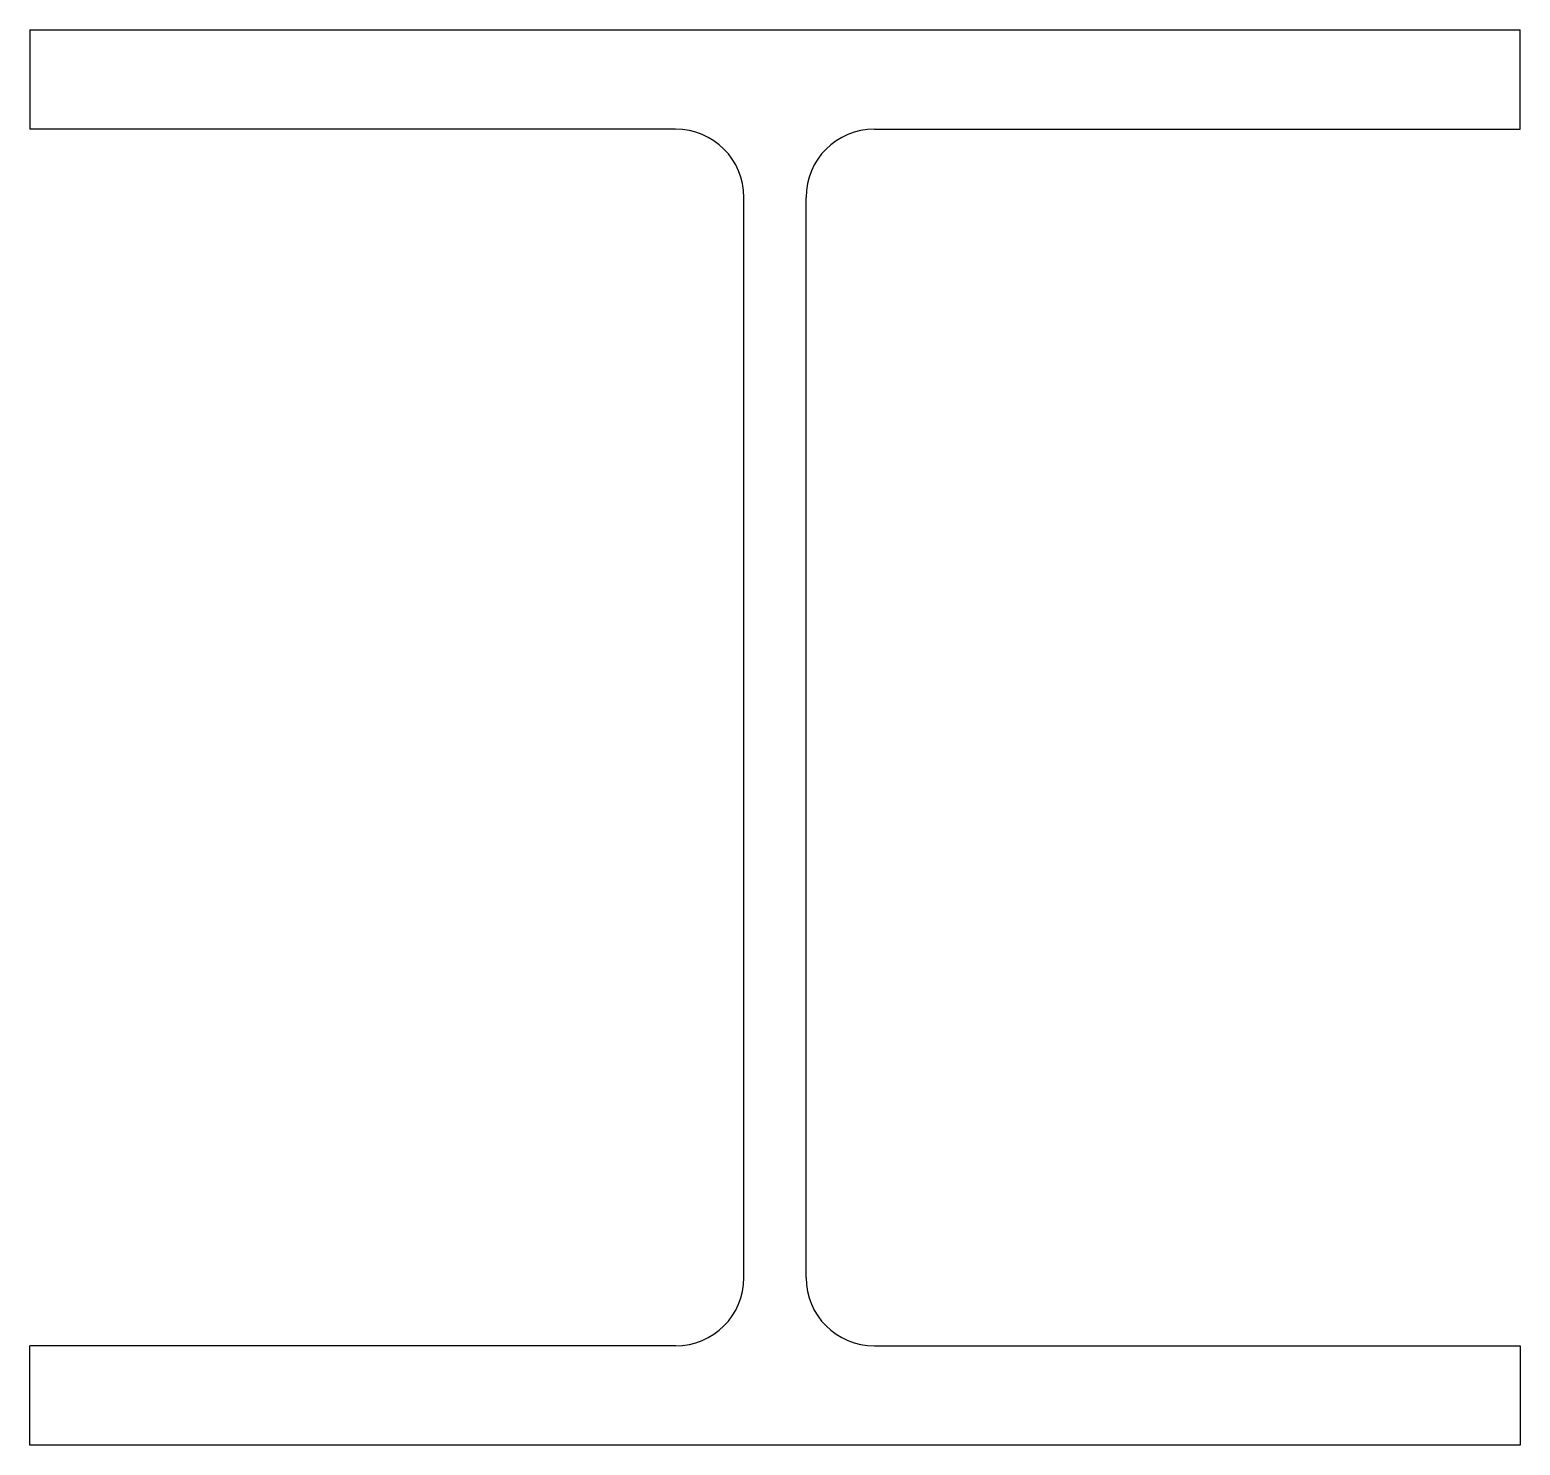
# Model space of a CAD drawing. Extents: x -60 to 60, y 0 to 114.
import ezdxf

# ---------------------------------------------------------------- set-up
doc = ezdxf.new("R2010")
doc.units = 0

msp = doc.modelspace()

# ---------------------------------------------------------------- linework, layer by layer
for p, q in [((-60, 114), (-60, 106)), ((-60, 114), (60, 114)), ((60, 106), (60, 114)), ((-8, 106), (-60, 106)), ((8, 106), (60, 106)), ((-2.5, 13.5), (-2.5, 100.5)), ((2.5, 13.5), (2.5, 100.5)), ((-60, 0), (-60, 8)), ((-8, 8), (-60, 8)), ((8, 8), (60, 8)), ((60, 8), (60, 0)), ((60, 0), (-60, 0))]:
    msp.add_line(p, q)
for centre, start, end in [((-8, 100.5), 0, 90), ((8, 100.5), 90, 180), ((-8, 13.5), 270, 0), ((8, 13.5), 180, 270)]:
    msp.add_arc(centre, 5.5, start, end)

doc.saveas('drawing.dxf')
